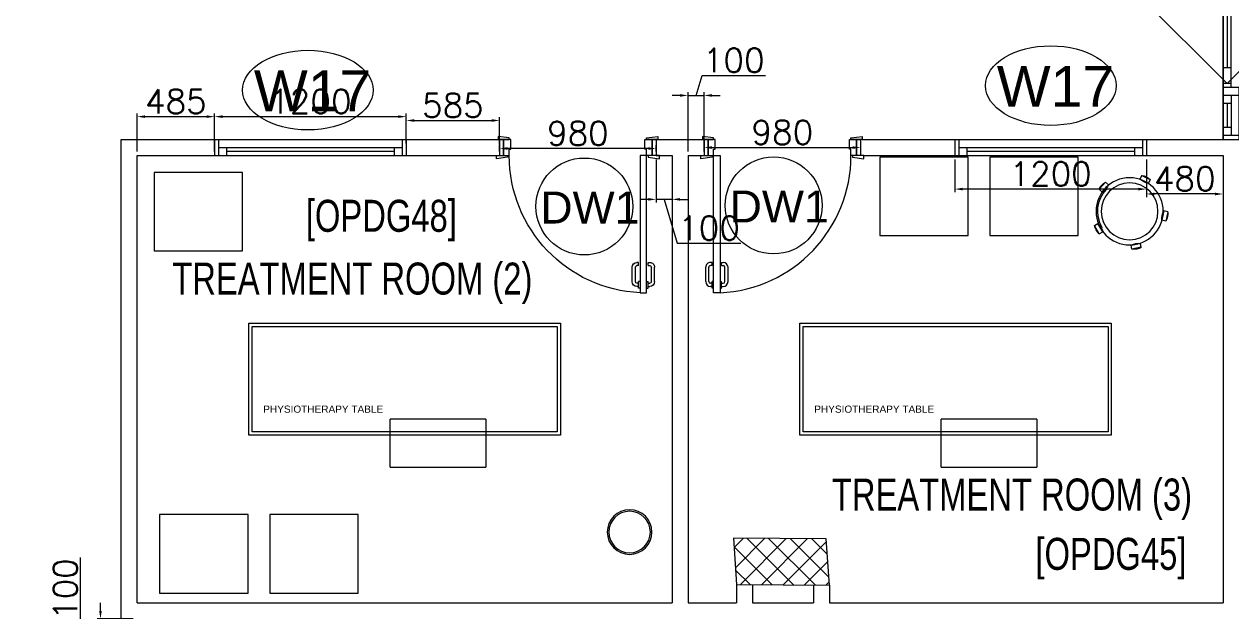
# Model space of a CAD drawing. Header units: millimetres. Extents: x -2143172 to 5255, y -610845 to 279739.
# Drawn here: x -1152191 to -1144635, y -580365 to -576692 of the extents above; entities that cross this region are included whole.
import ezdxf

# ---------------------------------------------------------------- set-up
doc = ezdxf.new("R2010")
doc.units = ezdxf.units.MM
doc.header["$LTSCALE"] = 30
doc.linetypes.add('DASHED', pattern=[0.75, 0.5, -0.25])
doc.layers.get('0').update_dxf_attribs({"lineweight": 5})
doc.layers.get('Defpoints').update_dxf_attribs({"lineweight": 5})
for name, color, linetype, lineweight in [('72_EGR_BASE_TEXT', 7, 'Continuous', 5), ('Al Window tag', 5, 'Continuous', 5), ('Aluminum', 7, 'Continuous', 5), ('C-HYDR-CTCH', 6, 'Continuous', 5), ('dims.', 152, 'Continuous', 5), ('DTAG', 20, 'Continuous', 9), ('Hatch', 252, 'Continuous', 5), ('LOADING', 163, 'Continuous', 5), ('Structure', 20, 'Continuous', 5), ('Walls', 32, 'Continuous', 5)]:
    doc.layers.add(name, color=color, linetype=linetype, lineweight=lineweight)
doc.layers.add('Wooden Joinery', color=7, linetype='Continuous', lineweight=5, true_color=0x521300)
doc.styles.add('list_ghTextstyle', font='romans.shx', dxfattribs={"height": 0.25})
doc.styles.add('SIMPLEX', font='SIMPLEX.shx', dxfattribs={"height": 150})
doc.styles.add('TTLB-A0-JeddahDP$0$swis721', font='swiss.ttf')
doc.styles.add('X3G_ENTITY_2587EA', font='swisscl.ttf', dxfattribs={"height": 200})
doc.styles.add('X3G_ENTITY_2587ED', font='swisscl.ttf', dxfattribs={"height": 200})
doc.styles.add('X3G_ENTITY_258862', font='swisscl.ttf', dxfattribs={"height": 200})
doc.dimstyles.new('Buk', dxfattribs={"dimtxt": 150, "dimasz": 50, "dimexe": 20, "dimexo": 25, "dimgap": 20, "dimtad": 1, "dimdec": 0, "dimrnd": 5, "dimdsep": 46, "dimtxsty": 'SIMPLEX', "dimcen": 0, "dimdle": 20, "dimclrd": 256, "dimclre": 256, "dimclrt": 256, "dimadec": 0, "dimazin": 0, "dimtfac": 0.0075, "dimtdec": 0, "dimtmove": 1, "dimatfit": 2, "dimldrblk": 'ARCHTICK', "dimfxl": 1, "dimtolj": 1, "dimtzin": 0, "dimlwd": -1, "dimlwe": -1, "dimarcsym": 0})

# ---------------------------------------------------------------- blocks, each defined once
blk = doc.blocks.new('*D458')
at = {"layer": 'Defpoints', "color": 0, "transparency": 16777216}
for p in [(-1151484, -580415), (-1151713.4, -580515), (-1151484, -580515)]:
    blk.add_point(p, dxfattribs=at)
at = {"layer": 'dims.', "transparency": 16777216}
for p, q in [((-1151838.4, -580427.5), (-1151838.4, -580030.4)), ((-1151713.4, -580365), (-1151713.4, -580315)), ((-1151713.4, -580465), (-1151838.4, -580427.5)), ((-1151713.4, -580415), (-1151713.4, -580515)), ((-1151713.4, -580415), (-1151713.4, -580515)), ((-1151713.4, -580565), (-1151713.4, -580615))]:
    blk.add_line(p, q, dxfattribs=at)
at = {"layer": 'dims.', "linetype": 'Continuous', "transparency": 16777216}
for p, q in [((-1151509, -580415), (-1151733.4, -580415)), ((-1151509, -580515), (-1151733.4, -580515))]:
    blk.add_line(p, q, dxfattribs=at)
at = {"layer": 'dims.', "transparency": 16777216}
for points in [[(-1151721.7, -580365), (-1151705, -580365), (-1151713.4, -580415)], [(-1151721.7, -580565), (-1151705, -580565), (-1151713.4, -580515)]]:
    blk.add_solid(points, dxfattribs=at)
at = {"layer": 'dims.', "transparency": 16777216, "insert": (-1151933.4, -580228.9), "char_height": 150, "attachment_point": 5, "rotation": 90, "style": 'SIMPLEX'}
blk.add_mtext('\\A1;100', dxfattribs=at)
blk = doc.blocks.new('_ArchTick')
at = {"color": 0, "linetype": 'ByBlock', "const_width": 0.15}
blk.add_lwpolyline([(-0.5, -0.5), (0.5, 0.5)], dxfattribs=at)
blk = doc.blocks.new('*D515')
at = {"layer": 'Defpoints', "color": 0, "transparency": 16777216}
for p in [(-1145164, -577515), (-1144684, -577515), (-1145164, -577755.6)]:
    blk.add_point(p, dxfattribs=at)
at = {"layer": 'dims.', "linetype": 'Continuous', "transparency": 16777216}
for p, q in [((-1145164, -577540), (-1145164, -577775.6)), ((-1144684, -577540), (-1144684, -577775.6))]:
    blk.add_line(p, q, dxfattribs=at)
at = {"layer": 'dims.', "transparency": 16777216}
blk.add_line((-1144734, -577755.6), (-1145114, -577755.6), dxfattribs=at)
for points in [[(-1145114, -577747.3), (-1145114, -577764), (-1145164, -577755.6)], [(-1144734, -577747.3), (-1144734, -577764), (-1144684, -577755.6)]]:
    blk.add_solid(points, dxfattribs=at)
at = {"layer": 'dims.', "transparency": 16777216, "insert": (-1144924, -577660.6), "char_height": 150, "attachment_point": 5, "style": 'SIMPLEX'}
blk.add_mtext('\\A1;480', dxfattribs=at)
blk = doc.blocks.new('*D516')
at = {"layer": 'Defpoints', "color": 0, "transparency": 16777216}
for p in [(-1146364, -577515), (-1145164, -577515), (-1146364, -577725)]:
    blk.add_point(p, dxfattribs=at)
at = {"layer": 'dims.', "linetype": 'Continuous', "transparency": 16777216}
for p, q in [((-1146364, -577540), (-1146364, -577745)), ((-1145164, -577540), (-1145164, -577745))]:
    blk.add_line(p, q, dxfattribs=at)
at = {"layer": 'dims.', "transparency": 16777216}
blk.add_line((-1145214, -577725), (-1146314, -577725), dxfattribs=at)
for points in [[(-1146314, -577716.7), (-1146314, -577733.3), (-1146364, -577725)], [(-1145214, -577716.7), (-1145214, -577733.3), (-1145164, -577725)]]:
    blk.add_solid(points, dxfattribs=at)
at = {"layer": 'dims.', "transparency": 16777216, "insert": (-1145764, -577630), "char_height": 150, "attachment_point": 5, "style": 'SIMPLEX'}
blk.add_mtext('\\A1;1200', dxfattribs=at)
blk = doc.blocks.new('*D517')
at = {"layer": 'Defpoints', "color": 0, "transparency": 16777216}
for p in [(-1147934, -577138.7), (-1148034, -577515), (-1147934, -577515)]:
    blk.add_point(p, dxfattribs=at)
at = {"layer": 'dims.', "transparency": 16777216}
for p, q in [((-1147984, -577138.7), (-1147946.5, -577013.7)), ((-1147946.5, -577013.7), (-1147549.4, -577013.7)), ((-1148084, -577138.7), (-1148134, -577138.7)), ((-1148034, -577138.7), (-1147934, -577138.7)), ((-1148034, -577138.7), (-1147934, -577138.7)), ((-1147884, -577138.7), (-1147834, -577138.7))]:
    blk.add_line(p, q, dxfattribs=at)
at = {"layer": 'dims.', "linetype": 'Continuous', "transparency": 16777216}
for p, q in [((-1148034, -577490), (-1148034, -577118.7)), ((-1147934, -577490), (-1147934, -577118.7))]:
    blk.add_line(p, q, dxfattribs=at)
at = {"layer": 'dims.', "transparency": 16777216}
for points in [[(-1148084, -577130.4), (-1148084, -577147.1), (-1148034, -577138.7)], [(-1147884, -577130.4), (-1147884, -577147.1), (-1147934, -577138.7)]]:
    blk.add_solid(points, dxfattribs=at)
at = {"layer": 'dims.', "transparency": 16777216, "insert": (-1147748, -576918.7), "char_height": 150, "attachment_point": 5, "style": 'SIMPLEX'}
blk.add_mtext('\\A1;100', dxfattribs=at)
blk = doc.blocks.new('*D518')
at = {"layer": 'Defpoints', "color": 0, "transparency": 16777216}
for p in [(-1147934, -577465), (-1146954, -577465), (-1146954, -577465)]:
    blk.add_point(p, dxfattribs=at)
at = {"layer": 'dims.', "linetype": 'Continuous', "transparency": 16777216}
for p, q in [((-1147934, -577440), (-1147934, -577445)), ((-1146954, -577440), (-1146954, -577445))]:
    blk.add_line(p, q, dxfattribs=at)
at = {"layer": 'dims.', "transparency": 16777216}
blk.add_line((-1147884, -577465), (-1147004, -577465), dxfattribs=at)
for points in [[(-1147884, -577456.7), (-1147884, -577473.3), (-1147934, -577465)], [(-1147004, -577456.7), (-1147004, -577473.3), (-1146954, -577465)]]:
    blk.add_solid(points, dxfattribs=at)
at = {"layer": 'dims.', "transparency": 16777216, "insert": (-1147444, -577370), "char_height": 150, "attachment_point": 5, "style": 'SIMPLEX'}
blk.add_mtext('\\A1;980', dxfattribs=at)
blk = doc.blocks.new('*D519')
at = {"layer": 'Defpoints', "color": 0, "transparency": 16777216}
for p in [(-1148234, -577515), (-1148134, -577515), (-1148234, -577789.2)]:
    blk.add_point(p, dxfattribs=at)
at = {"layer": 'dims.', "linetype": 'Continuous', "transparency": 16777216}
for p, q in [((-1148234, -577540), (-1148234, -577809.2)), ((-1148134, -577540), (-1148134, -577809.2))]:
    blk.add_line(p, q, dxfattribs=at)
at = {"layer": 'dims.', "transparency": 16777216}
for p, q in [((-1148284, -577789.2), (-1148334, -577789.2)), ((-1148134, -577789.2), (-1148234, -577789.2)), ((-1148134, -577789.2), (-1148234, -577789.2)), ((-1148184, -577789.2), (-1148101.5, -578064.2)), ((-1148084, -577789.2), (-1148034, -577789.2)), ((-1148101.5, -578064.2), (-1147704.4, -578064.2))]:
    blk.add_line(p, q, dxfattribs=at)
for points in [[(-1148284, -577780.9), (-1148284, -577797.6), (-1148234, -577789.2)], [(-1148084, -577780.9), (-1148084, -577797.6), (-1148134, -577789.2)]]:
    blk.add_solid(points, dxfattribs=at)
at = {"layer": 'dims.', "transparency": 16777216, "insert": (-1147903, -577969.2), "char_height": 150, "attachment_point": 5, "style": 'SIMPLEX'}
blk.add_mtext('\\A1;100', dxfattribs=at)
blk = doc.blocks.new('*D520')
at = {"layer": 'Defpoints', "color": 0, "transparency": 16777216}
for p in [(-1149214, -577470.9), (-1149214, -577515), (-1148234, -577515)]:
    blk.add_point(p, dxfattribs=at)
at = {"layer": 'dims.', "linetype": 'Continuous', "transparency": 16777216}
for p, q in [((-1149214, -577490), (-1149214, -577450.9)), ((-1148234, -577490), (-1148234, -577450.9))]:
    blk.add_line(p, q, dxfattribs=at)
at = {"layer": 'dims.', "transparency": 16777216}
blk.add_line((-1148284, -577470.9), (-1149164, -577470.9), dxfattribs=at)
for points in [[(-1149164, -577462.6), (-1149164, -577479.3), (-1149214, -577470.9)], [(-1148284, -577462.6), (-1148284, -577479.3), (-1148234, -577470.9)]]:
    blk.add_solid(points, dxfattribs=at)
at = {"layer": 'dims.', "transparency": 16777216, "insert": (-1148724, -577375.9), "char_height": 150, "attachment_point": 5, "style": 'SIMPLEX'}
blk.add_mtext('\\A1;980', dxfattribs=at)
blk = doc.blocks.new('*D521')
at = {"layer": 'Defpoints', "color": 0, "transparency": 16777216}
for p in [(-1150999, -577271.4), (-1151484, -577515), (-1150999, -577515)]:
    blk.add_point(p, dxfattribs=at)
at = {"layer": 'dims.', "linetype": 'Continuous', "transparency": 16777216}
for p, q in [((-1151484, -577490), (-1151484, -577251.4)), ((-1150999, -577490), (-1150999, -577251.4))]:
    blk.add_line(p, q, dxfattribs=at)
at = {"layer": 'dims.', "transparency": 16777216}
blk.add_line((-1151434, -577271.4), (-1151049, -577271.4), dxfattribs=at)
for points in [[(-1151434, -577263), (-1151434, -577279.7), (-1151484, -577271.4)], [(-1151049, -577263), (-1151049, -577279.7), (-1150999, -577271.4)]]:
    blk.add_solid(points, dxfattribs=at)
at = {"layer": 'dims.', "transparency": 16777216, "insert": (-1151241.5, -577176.4), "char_height": 150, "attachment_point": 5, "style": 'SIMPLEX'}
blk.add_mtext('\\A1;485', dxfattribs=at)
blk = doc.blocks.new('*D522')
at = {"layer": 'Defpoints', "color": 0, "transparency": 16777216}
for p in [(-1150999, -577271.4), (-1149799, -577271.4), (-1149799, -577465)]:
    blk.add_point(p, dxfattribs=at)
at = {"layer": 'dims.', "transparency": 16777216}
blk.add_line((-1150949, -577271.4), (-1149849, -577271.4), dxfattribs=at)
at = {"layer": 'dims.', "linetype": 'Continuous', "transparency": 16777216}
for p, q in [((-1149799, -577440), (-1149799, -577251.4)), ((-1150999, -577296.4), (-1150999, -577291.4))]:
    blk.add_line(p, q, dxfattribs=at)
at = {"layer": 'dims.', "transparency": 16777216}
for points in [[(-1150949, -577263), (-1150949, -577279.7), (-1150999, -577271.4)], [(-1149849, -577263), (-1149849, -577279.7), (-1149799, -577271.4)]]:
    blk.add_solid(points, dxfattribs=at)
at = {"layer": 'dims.', "transparency": 16777216, "insert": (-1150399, -577176.4), "char_height": 150, "attachment_point": 5, "style": 'SIMPLEX'}
blk.add_mtext('\\A1;1200', dxfattribs=at)
blk = doc.blocks.new('*D523')
at = {"layer": 'Defpoints', "color": 0, "transparency": 16777216}
for p in [(-1149214, -577295.6), (-1149799, -577465), (-1149214, -577470.5)]:
    blk.add_point(p, dxfattribs=at)
at = {"layer": 'dims.', "linetype": 'Continuous', "transparency": 16777216}
for p, q in [((-1149799, -577440), (-1149799, -577275.6)), ((-1149214, -577445.5), (-1149214, -577275.6))]:
    blk.add_line(p, q, dxfattribs=at)
at = {"layer": 'dims.', "transparency": 16777216}
blk.add_line((-1149749, -577295.6), (-1149264, -577295.6), dxfattribs=at)
for points in [[(-1149749, -577287.2), (-1149749, -577303.9), (-1149799, -577295.6)], [(-1149264, -577287.2), (-1149264, -577303.9), (-1149214, -577295.6)]]:
    blk.add_solid(points, dxfattribs=at)
at = {"layer": 'dims.', "transparency": 16777216, "insert": (-1149506.5, -577200.6), "char_height": 150, "attachment_point": 5, "style": 'SIMPLEX'}
blk.add_mtext('\\A1;585', dxfattribs=at)
blk = doc.blocks.new('door1700')
at = {"layer": 'Aluminum', "linetype": 'DASHED', "ltscale": 300}
for p, q in [((34940, 89347.9), (35541, 89949)), ((36640, 89347.9), (36039, 89949)), ((34940, 89347.9), (35541, 88746.9)), ((36640, 89347.9), (36039, 88746.9))]:
    blk.add_line(p, q, dxfattribs=at)
at = {"layer": 'Aluminum'}
for p, q in [((34915, 89422.9), (34590, 89422.9)), ((34615, 89422.9), (34615, 89322.9)), ((34865, 89422.9), (34865, 89322.9)), ((34915, 89422.9), (34915, 89322.9)), ((36990, 89422.9), (36665, 89422.9)), ((36665, 89422.9), (36665, 89322.9)), ((36715, 89422.9), (36715, 89322.9)), ((36965, 89422.9), (36965, 89322.9)), ((36990, 89322.9), (34590, 89322.9)), ((34590, 89322.9), (36990, 89322.9)), ((34865, 89372.9), (34615, 89372.9)), ((34665, 89372.9), (34665, 89322.9)), ((34815, 89347.9), (34665, 89347.9)), ((34815, 89372.9), (34815, 89322.9)), ((36665, 89372.9), (34915, 89372.9)), ((34940, 89372.9), (34940, 89322.9)), ((35040, 89372.9), (35040, 89322.9)), ((35690, 89347.9), (35040, 89347.9)), ((35690, 89372.9), (35690, 89322.9)), ((35790, 89372.9), (35790, 89322.9)), ((35890, 89372.9), (35890, 89322.9)), ((35890, 89347.9), (36540, 89347.9)), ((36540, 89372.9), (36540, 89322.9)), ((36640, 89372.9), (36640, 89322.9)), ((36715, 89372.9), (36965, 89372.9)), ((36765, 89372.9), (36765, 89322.9)), ((36765, 89347.9), (36915, 89347.9)), ((36915, 89372.9), (36915, 89322.9))]:
    blk.add_line(p, q, dxfattribs=at)
at = {"layer": 'Aluminum', "linetype": 'DASHED', "ltscale": 300}
for centre, start, end in [((34940, 89347.9), 315, 45), ((36640, 89347.9), 135, 225)]:
    blk.add_arc(centre, 850, start, end, dxfattribs=at)
blk = doc.blocks.new('A$C72370EFE')
at = {"layer": 'Wooden Joinery'}
for p, q in [((-0.05, -0.07), (-0.05, -0.16)), ((-0.03, -0.07), (-0.03, -0.16)), ((-0.01, -0.04), (-0.02, -0.04)), ((-0.01, -0.06), (-0.02, -0.06)), ((-0.01, -0.03), (-0.01, -0.07)), ((0, -0.03), (-0.01, -0.03)), ((0, -0.07), (-0.01, -0.07)), ((0.04, -0.03), (0.05, -0.03)), ((0.04, -0.07), (0.05, -0.07)), ((0.05, -0.03), (0.05, -0.07)), ((0.05, -0.04), (0.06, -0.04)), ((0.05, -0.06), (0.06, -0.06)), ((0.07, -0.07), (0.07, -0.16)), ((0.09, -0.07), (0.09, -0.16)), ((-0.01, -0.17), (-0.02, -0.17)), ((-0.01, -0.19), (-0.02, -0.19)), ((-0.01, -0.17), (-0.01, -0.19)), ((0.05, -0.17), (0.06, -0.17)), ((0.05, -0.17), (0.05, -0.19)), ((0.05, -0.19), (0.06, -0.19))]:
    blk.add_line(p, q, dxfattribs=at)
for centre, radius, start, end in [((-0.02, -0.07), 0.03, 90, 180), ((-0.02, -0.07), 0.01, 90, 180), ((0.06, -0.07), 0.03, 0, 90), ((0.06, -0.07), 0.01, 0, 90), ((-0.02, -0.16), 0.03, 180, 270), ((-0.02, -0.16), 0.01, 180, 270), ((0.06, -0.16), 0.01, 270, 0), ((0.06, -0.16), 0.03, 270, 0)]:
    blk.add_arc(centre, radius, start, end, dxfattribs=at)
blk = doc.blocks.new('A$C5DAD61B4')
at = {"layer": 'Wooden Joinery'}
for points in [[(80, 959.1), (80, 969.1), (10, 979.1), (10, 959.1)], [(940, 959.1), (940, 969.1), (1010, 979.1), (1010, 959.1)], [(70, 859.1), (70, 849.1), (0, 839.1), (0, 859.1)], [(120, 859.1), (120, 0), (80, 0), (80, 859.1)], [(950, 859.1), (950, 849.1), (1020, 839.1), (1020, 859.1)]]:
    blk.add_lwpolyline(points, close=True, dxfattribs=at)
for points in [[(45, 859.1), (45, 959.1), (20, 959.1), (20, 859.1), (45, 859.1)], [(45, 859.1), (80, 859.1), (80, 899.1), (90, 899.1), (90, 959.1), (45, 959.1), (45, 859.1)], [(975, 859.1), (940, 859.1), (940, 899.1), (930, 899.1), (930, 959.1), (975, 959.1), (975, 859.1)], [(975, 859.1), (975, 959.1), (1000, 959.1), (1000, 859.1), (975, 859.1)]]:
    blk.add_lwpolyline(points, dxfattribs=at)
blk.add_arc((80, 859.1), 860, 272.66603, 0, dxfattribs=at)
at = {"layer": 'Wooden Joinery', "xscale": 999.9999999998854, "yscale": 999.9999999998854, "zscale": 999.9999999998854, "rotation": 180}
blk.add_blockref('A$C72370EFE', (120, 0), dxfattribs=at)
blk = doc.blocks.new('A$C47696aed')
at = {"layer": 'Hatch'}
h = blk.add_hatch(dxfattribs=at)
h.set_pattern_fill('ANSI37', color=256, scale=30)
h.paths.add_polyline_path([(50952.7, 21917.9), (50348.7, 21909.7), (50352.6, 21621.3), (50956.6, 21629.5)])
h.paths.add_polyline_path([(43791.9, 21910.1), (43208.4, 21904.7), (43188.5, 21613.3), (43772, 21618.7)])
h.paths.add_polyline_path([(29414.9, 21902.8), (28815.8, 21898.7), (28810.1, 21605.6), (29409.2, 21609.7)])
h.paths.add_polyline_path([(36600.2, 21904.9), (35999, 21897.4), (35990.7, 21611.8), (36591.9, 21619.3)])
h.paths.add_polyline_path([(22195.7, 21912), (21589.3, 21890.2), (21603.8, 21597.6), (22210.2, 21619.5)])
h.paths.add_polyline_path([(15459.1, 21901.7), (14237.2, 21925.6), (14230.7, 21629.5), (15452.7, 21605.5)])
h.paths.add_polyline_path([(15473.2, 14701.6), (14258.2, 14685.8), (14244.7, 14393.4), (15459.7, 14409.1)])
h.paths.add_polyline_path([(15447.1, 7508.4), (14244, 7492.4), (14238.3, 7199.4), (15441.4, 7215.3)])
h.paths.add_polyline_path([(15465.6, 309.7), (14269, 298.3), (14271.8, 3.8), (15468.5, 15.2)])
h.paths.add_polyline_path([(7830.6, 311.8), (7227.1, 308.1), (7237.7, 22.6), (7841.3, 26.3)])
h.paths.add_polyline_path([(7815.2, 7509.8), (7218.4, 7511.4), (7218.2, 7210.2), (7815.1, 7208.6)])
h.paths.add_polyline_path([(7825.1, 14699.4), (7205.8, 14700.6), (7195.2, 14397.6), (7814.5, 14396.4)])
h.paths.add_polyline_path([(7801.7, 21878.7), (7201.1, 21893.2), (7197.5, 21603.6), (7798.1, 21589.1)])
h.paths.add_polyline_path([(602.6, 21876.9), (0, 21899.6), (1.9, 21611.2), (604.5, 21588.5)])
h.paths.add_polyline_path([(610.4, 7498.6), (8.3, 7491.6), (11.7, 7200), (613.7, 7206.9)])
h.paths.add_polyline_path([(627.9, 303.9), (29.5, 302.9), (34.3, 2.3), (632.7, 3.3)])
h.paths.add_polyline_path([(22214.6, 317.2), (21608.9, 304.3), (21614.6, 3.1), (22220.3, 16)])
h.paths.add_polyline_path([(22208.1, 7509.7), (21613.7, 7492.1), (21615.8, 7195.5), (22210.2, 7213.1)])
h.paths.add_polyline_path([(22199.3, 14717.7), (21600.4, 14710), (21604.4, 14409.9), (22203.4, 14417.6)])
h.paths.add_polyline_path([(29399.7, 14702.4), (28797.7, 14707.1), (28802, 14415), (29403.9, 14410.3)])
h.paths.add_polyline_path([(29403.4, 7519.8), (28799.6, 7502.2), (28813, 7202.1), (29413.1, 7223.2)])
h.paths.add_polyline_path([(29419.5, 303.8), (28815.7, 310.4), (28813.3, 24.7), (29417.2, 18.1)])
h.paths.add_polyline_path([(36618, 314.2), (36020.7, 299.7), (36029.7, 0), (36627, 14.6)])
h.paths.add_polyline_path([(36610.7, 7502.6), (36009.5, 7504.5), (36010.6, 7207.3), (36611.9, 7205.4)])
h.paths.add_polyline_path([(36574.3, 14706.4), (35993.4, 14711.1), (36013.1, 14421.3), (36594, 14416.6)])
h.paths.add_polyline_path([(43777.6, 14705.7), (43180, 14719.4), (43182, 14427.5), (43779.6, 14413.8)])
h.paths.add_polyline_path([(43778.6, 7507.1), (43210.2, 7499.5), (43212, 7205.4), (43780.5, 7213)])
h.paths.add_polyline_path([(43815.7, 310), (43210.4, 307.3), (43211.8, 2.8), (43817, 5.4)])
h.paths.add_polyline_path([(50989.9, 309.5), (50401.9, 325.5), (50388.7, 18.3), (50976.7, 2.3)])
h.paths.add_polyline_path([(50974.1, 7508.9), (50370.9, 7510), (50368.9, 7213.4), (50972.2, 7212.3)])
at = {"layer": 'C-HYDR-CTCH', "color": 4, "flags": 128}
blk.add_lwpolyline([(35993.4, 14711.1), (36013.1, 14421.3), (36594, 14416.6), (36574.3, 14706.4), (35993.4, 14711.1)], dxfattribs=at)
blk = doc.blocks.new('A$C37be4daf')
at = {"layer": 'Aluminum', "color": 5}
for p, q in [((1416, 598.2), (216, 598.2)), ((241, 498.2), (241, 598.2)), ((1391, 548.2), (241, 548.2)), ((291, 548.2), (291, 598.2)), ((291, 573.2), (1341, 573.2)), ((1341, 548.2), (1341, 598.2)), ((1391, 498.2), (1391, 598.2)), ((1416, 498.2), (216, 498.2))]:
    blk.add_line(p, q, dxfattribs=at)
at = {"layer": 'Walls'}
for p, q in [((216, 498.2), (216, 598.2)), ((1416, 498.2), (1416, 598.2))]:
    blk.add_line(p, q, dxfattribs=at)
blk = doc.blocks.new('A$C5CCD2EA3')
at = {"layer": 'Al Window tag'}
blk.add_ellipse((0, 0), major_axis=(408.6, 0), ratio=0.610025, dxfattribs=at)
at = {"layer": 'Al Window tag', "insert": (-338.2, 123.8, 0), "char_height": 256, "attachment_point": 1, "style": 'TTLB-A0-JeddahDP$0$swis721'}
blk.add_mtext_dynamic_manual_height_columns('W17', width=1569.457, gutter_width=9406.5, heights=[480.3], dxfattribs=at)
blk = doc.blocks.new('A$C164D1FF0')
at = {"layer": 'DTAG'}
blk.add_circle((0, 0), 303.3, dxfattribs=at)
at = {"layer": 'DTAG', "insert": (-275.2, 93.3), "char_height": 200, "width": 6547.939, "attachment_point": 1, "style": 'TTLB-A0-JeddahDP$0$swis721'}
blk.add_mtext('DW1', dxfattribs=at)
blk = doc.blocks.new('WM00001-P')
blk.add_circle((0, 0), 0.14)
at = {"color": 8}
blk.add_circle((0, 0), 0.13, dxfattribs=at)
blk = doc.blocks.new('stool')
at = {"layer": 'LOADING', "extrusion": (-2.75759e-10, 1.16581e-09, -1)}
for p, q in [((-948878.2, -390238.5, 0), (-948919.5, -390282, 0)), ((-948860.1, -390255.8, 0), (-948901.4, -390299.3, 0)), ((-948860.1, -390255.8, 0), (-948878.2, -390238.5, 0)), ((-948652.5, -390196.8, 0), (-948663.4, -390219.3, 0)), ((-948663.4, -390219.3, 0), (-948609.4, -390245.4, 0)), ((-948652.5, -390196.8, 0), (-948598.5, -390222.9, 0)), ((-948598.5, -390222.9, 0), (-948609.4, -390245.4, 0)), ((-948901.4, -390299.3, 0), (-948919.5, -390282, 0)), ((-948873.9, -390285, 0), (-948881.2, -390278.1, 0)), ((-948513.8, -390419.2, 0), (-948526.3, -390477.8, 0)), ((-948501.9, -390483.1, 0), (-948526.3, -390477.8, 0)), ((-948489.4, -390424.4, 0), (-948513.8, -390419.2, 0)), ((-948489.4, -390424.4, 0), (-948501.9, -390483.1, 0)), ((-948948.3, -390509.7, 0), (-948926.6, -390497.2, 0)), ((-948918.5, -390561.7, 0), (-948948.3, -390509.7, 0)), ((-948896.8, -390549.3, 0), (-948926.6, -390497.2, 0)), ((-948918.5, -390561.7, 0), (-948896.8, -390549.3, 0)), ((-948900.1, -390523.6, 0), (-948908.7, -390528.7, 0)), ((-948659.8, -390622.4, 0), (-948718.7, -390634, 0)), ((-948713.9, -390658.5, 0), (-948718.7, -390634, 0)), ((-948655, -390646.9, 0), (-948659.8, -390622.4, 0)), ((-948655, -390646.9, 0), (-948713.9, -390658.5, 0))]:
    blk.add_line(p, q, dxfattribs=at)
for radius in [210, 177.5]:
    blk.add_circle((948728, -390421.7, 0), radius, dxfattribs=at)
for centre, radius, start, end in [((948835.4, -390320.6, 0), 92.5, 24.62247, 62.47176), ((948944.1, -390217.2, 0), 92.5, 204.62247, 242.47176), ((948598.3, -390153.6, 0), 92.5, 276.85667, 314.70596), ((948663.6, -390288.6, 0), 92.5, 96.85667, 134.70596), ((948728, -390421.7, 0), 200, 329.38499, 43.14701), ((948434.5, -390466.8, 0), 92.5, 353.12324, 30.97253), ((948581.2, -390435.5, 0), 92.5, 173.12324, 210.97253), ((948857.4, -390492.2, 0), 92.5, 311.29342, 349.14271), ((948987.6, -390566.7, 0), 92.5, 131.29342, 169.14271), ((948672.4, -390714, 0), 92.5, 59.96879, 97.81808), ((948701.3, -390566.9, 0), 92.5, 239.96879, 277.81808)]:
    blk.add_arc(centre, radius, start, end, dxfattribs=at)
blk = doc.blocks.new('H.A.2.3_Second Floor Plan$0$A$C64EB3589')
for p, q in [((-1106.9, 923.8, -10), (-506.9, 923.8, -10)), ((-1106.9, 923.8, -10), (-1106.9, 623.8, -10)), ((-506.9, 623.8, -10), (-506.9, 923.8, -10)), ((-506.9, 623.8, -10), (-1106.9, 623.8, -10))]:
    blk.add_line(p, q)
at = {"elevation": -10}
for points in [[(-1990.9, 23.8), (-40.9, 23.8), (-40.9, 723.8), (-1990.9, 723.8)], [(-1990.9, 23.8), (-40.9, 23.8), (-40.9, 723.8), (-1990.9, 723.8)], [(-1990.9, 23.8), (-40.9, 23.8), (-40.9, 723.8), (-1990.9, 723.8)], [(-1990.9, 23.8), (-40.9, 23.8), (-40.9, 723.8), (-1990.9, 723.8)], [(-1970.9, 43.8), (-60.9, 43.8), (-60.9, 703.8), (-1970.9, 703.8)], [(-1970.9, 43.8), (-60.9, 43.8), (-60.9, 703.8), (-1970.9, 703.8)], [(-1970.9, 43.8), (-60.9, 43.8), (-60.9, 703.8), (-1970.9, 703.8)], [(-1970.9, 43.8), (-60.9, 43.8), (-60.9, 703.8), (-1970.9, 703.8)]]:
    blk.add_lwpolyline(points, close=True, dxfattribs=at)
blk = doc.blocks.new('ELECTROTHERAPY UNIT')
at = {"layer": 'LOADING', "elevation": 0}
blk.add_lwpolyline([(-952367.9, -379387.9), (-952921.6, -379387.9), (-952921.6, -379879.1), (-952367.9, -379879.1)], close=True, dxfattribs=at)
blk = doc.blocks.new('PRESSOTHERAPY')
at = {"layer": 'LOADING', "elevation": 0}
blk.add_lwpolyline([(-952461.7, -380062.3), (-951908, -380062.3), (-951908, -379571.1), (-952461.7, -379571.1)], close=True, dxfattribs=at)
blk = doc.blocks.new('VACUUM THERAPY')
at = {"layer": 'LOADING', "elevation": 0}
blk.add_lwpolyline([(-947952.4, -377824.1), (-947398.7, -377824.1), (-947398.7, -377332.9), (-947952.4, -377332.9)], close=True, dxfattribs=at)
blk = doc.blocks.new('HYDRO HOT')
at = {"layer": 'LOADING', "elevation": 0}
blk.add_lwpolyline([(-952414, -375984), (-951860.3, -375984), (-951860.3, -375492.8), (-952414, -375492.8)], close=True, dxfattribs=at)

msp = doc.modelspace()

# ---------------------------------------------------------------- linework, layer by layer
at = {"layer": 'Walls'}
for p, q in [((-1151584, -577415, 0.1), (-1149214, -577415, 0.1)), ((-1151584, -580515, 0.1), (-1151584, -577415, 0.1)), ((-1149214, -577415, 0.1), (-1149214, -577515, 0.1)), ((-1148234, -577415, 0.1), (-1147934, -577415, 0.1)), ((-1148234, -577415, 0.1), (-1148234, -577515, 0.1)), ((-1147934, -577415, 0.1), (-1147934, -577515, 0.1)), ((-1146954, -577415, 0.1), (-1146954, -577515, 0.1)), ((-1146944, -577415, 0.1), (-1144584, -577415, 0.1)), ((-1151484, -577515, 0.1), (-1149214, -577515, 0.1)), ((-1151484, -580315, 0.1), (-1151484, -577515, 0.1)), ((-1148234, -577515, 0.1), (-1148134, -577515, 0.1)), ((-1148134, -577515, 0.1), (-1148134, -580315, 0.1)), ((-1148034, -577515, 0.1), (-1147934, -577515, 0.1)), ((-1148034, -577515, 0.1), (-1148034, -580315, 0.1)), ((-1146934, -577515, 0.1), (-1144684, -577515, 0.1)), ((-1144684, -577515, 0.1), (-1144684, -580315, 0.1)), ((-1148134, -580153.1, 0.1), (-1148134, -580315, 0.1)), ((-1147730.3, -580199.1, 0.1), (-1147730.3, -580315, 0.1)), ((-1147630.3, -580199.9, 0.1), (-1147630.3, -580315, 0.1)), ((-1147249.4, -580203, 0.1), (-1147249.4, -580315, 0.1)), ((-1147149.4, -580203.8, 0.1), (-1147149.4, -580315, 0.1)), ((-1151484, -580315, 0.1), (-1148134, -580315, 0.1)), ((-1148034, -580315, 0.1), (-1147730.3, -580315, 0.1)), ((-1147630.3, -580315, 0.1), (-1147249.4, -580315, 0.1)), ((-1147149.4, -580315, 0.1), (-1144684, -580315, 0.1))]:
    msp.add_line(p, q, dxfattribs=at)

# ---------------------------------------------------------------- block references
at = {"rotation": 180}
for p in [(-1149583, -576916.8, 0.1), (-1144948, -576916.8, 0.1)]:
    msp.add_blockref('A$C37be4daf', p, dxfattribs=at)
at = {"layer": 'Al Window tag'}
for p in [(-1150414.8, -577105.2, -0.2), (-1145763.1, -577077.4, -0.2)]:
    msp.add_blockref('A$C5CCD2EA3', p, dxfattribs=at)
at = {"layer": 'Aluminum', "rotation": 270}
msp.add_blockref('door1700', (-1234007, -540425, 0.1), dxfattribs=at)
at = {"layer": 'DTAG'}
for p in [(-1148683.9, -577833.7, -0.1), (-1147498.6, -577827.1, -0.1)]:
    msp.add_blockref('A$C164D1FF0', p, dxfattribs=at)
at = {"layer": 'LOADING'}
for name, p in [('ELECTROTHERAPY UNIT', (-193912, -198136.7, 0.1)), ('VACUUM THERAPY', (-198192, -200191.6, 0.1)), ('HYDRO HOT', (-198963.8, -202127.4, 0.1)), ('stool', (-196541.3, -187442.6, 0.1)), ('ELECTROTHERAPY UNIT', (-198421.7, -200374.9, 0.1)), ('PRESSOTHERAPY', (-198192, -200191.6, 0.1))]:
    msp.add_blockref(name, p, dxfattribs=at)
at = {"layer": 'LOADING', "extrusion": (0, 0, -1), "zscale": -1, "rotation": 180}
for p in [(1148793.1, -578541.2, -10.1), (1145343.1, -578541.2, -10.1)]:
    msp.add_blockref('H.A.2.3_Second Floor Plan$0$A$C64EB3589', p, dxfattribs=at)
at = {"layer": 'LOADING', "extrusion": (2.33844e-18, 2.24019e-05, -1), "xscale": 1000, "yscale": 1000, "zscale": 1000, "rotation": 90.0000000000004}
msp.add_blockref('WM00001-P', (1148400.4, -579871.7, -13.1), dxfattribs=at)
at = {"layer": 'Structure', "color": 3}
msp.add_blockref('A$C47696aed', (-1183743.4, -594620.4, 0.1), dxfattribs=at)
at = {"layer": 'Wooden Joinery', "xscale": -1}
msp.add_blockref('A$C5DAD61B4', (-1148214, -578374.1, 0.1), dxfattribs=at)
at = {"layer": 'Wooden Joinery'}
msp.add_blockref('A$C5DAD61B4', (-1147954, -578374.1, 0.1), dxfattribs=at)

# ---------------------------------------------------------------- texts
at = {"layer": '72_EGR_BASE_TEXT', "char_height": 200, "attachment_point": 2}
for s, insert, style in [('[OPDG48]', (-1149954.7, -577792.1, 0.1), 'X3G_ENTITY_2587ED'), ('TREATMENT ROOM (2)', (-1150136.4, -578185, 0.1), 'X3G_ENTITY_258862'), ('TREATMENT ROOM (3)', (-1146006.2, -579536.9, 0.1), 'X3G_ENTITY_258862'), ('[OPDG45]', (-1145386.5, -579908.3, 0.1), 'X3G_ENTITY_2587EA')]:
    msp.add_mtext(s, dxfattribs=dict(at, insert=insert, style=style))
at = {"layer": 'LOADING', "color": 4, "char_height": 45, "width": 1758.975, "attachment_point": 3, "style": 'list_ghTextstyle'}
for insert in [(-1149439.1, -579079.9, 0.1), (-1145989.1, -579079.9, 0.1)]:
    msp.add_mtext('\\pxqc;{\\fArial|b0|i0|c0|p34;PHYSIOTHERAPY TABLE}', dxfattribs=dict(at, insert=insert))

# ---------------------------------------------------------------- dimensions: what is measured, and where the dimension line sits
at = {"layer": 'dims.'}
for base, p1, p2, picture, middle in [((-1147934, -577138.7, 0.1), (-1148034, -577515, 0.1), (-1147934, -577515, 0.1), '*D517', (-1147926.5, -576918.7, 0.1)), ((-1150999, -577271.4, 0.1), (-1151484, -577515, 0.1), (-1150999, -577515, 0.1), '*D521', (-1151241.5, -577176.4, 0.1)), ((-1149799, -577271.4, 0.1), (-1150999, -577271.4, 0.1), (-1149799, -577465, 0.1), '*D522', (-1150399, -577176.4, 0.1)), ((-1149214, -577295.6, 0.1), (-1149799, -577465, 0.1), (-1149214, -577470.5, 0.1), '*D523', (-1149506.5, -577200.6, 0.1)), ((-1146954, -577465, 0.1), (-1147934, -577465, 0.1), (-1146954, -577465, 0.1), '*D518', (-1147444, -577370, 0.1)), ((-1149214, -577470.9, 0.1), (-1148234, -577515, 0.1), (-1149214, -577515, 0.1), '*D520', (-1148724, -577375.9, 0.1)), ((-1148234, -577789.2, 0.1), (-1148134, -577515, 0.1), (-1148234, -577515, 0.1), '*D519', (-1148081.5, -577969.2, 0.1)), ((-1146364, -577725, 0.1), (-1145164, -577515, 0.1), (-1146364, -577515, 0.1), '*D516', (-1145764, -577630, 0.1)), ((-1145164, -577755.6, 0.1), (-1144684, -577515, 0.1), (-1145164, -577515, 0.1), '*D515', (-1144924, -577660.6, 0.1))]:
    dim = msp.add_linear_dim(base=base, p1=p1, p2=p2, dimstyle='Buk', dxfattribs=at)
    dim.commit()
    dim.dimension.update_dxf_attribs({"geometry": picture, "text_midpoint": middle})
dim = msp.add_linear_dim(base=(-1151713.4, -580515, 0.1), p1=(-1151484, -580415, 0.1), p2=(-1151484, -580515, 0.1), angle=90, dimstyle='Buk', dxfattribs=at)
dim.commit()
dim.dimension.update_dxf_attribs({"geometry": '*D458', "text_midpoint": (-1151933.4, -580407.5, 0.1)})

doc.saveas('drawing.dxf')
